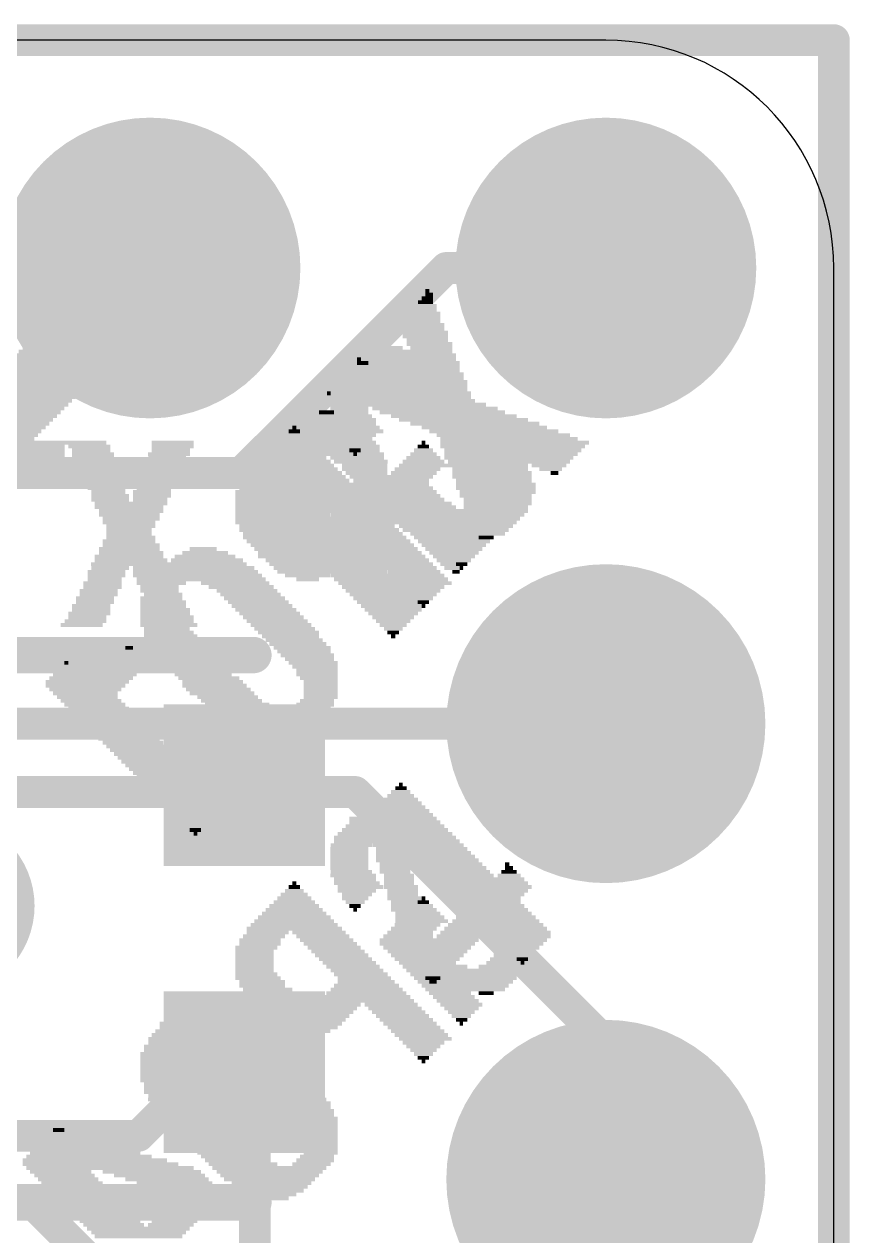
# Model space of a CAD drawing. Extents: x -0.1 to 35.6, y -0.1 to 17.9.
# Drawn here: x 31.05 to 35.65, y 11.12 to 17.87 of the extents above; entities that cross this region are included whole.
import ezdxf

# ---------------------------------------------------------------- set-up
doc = ezdxf.new("R2010")
doc.units = 0
for name, color, linetype in [('1', 12, 'CONTINUOUS'), ('16', 5, 'CONTINUOUS'), ('17', 110, 'CONTINUOUS'), ('20', 53, 'CONTINUOUS'), ('200', 40, 'CONTINUOUS'), ('201', 6, 'CONTINUOUS'), ('21', 40, 'CONTINUOUS')]:
    doc.layers.add(name, color=color, linetype=linetype)

# ---------------------------------------------------------------- blocks, each defined once
blk = doc.blocks.new('ROUNDP')
at = {"const_width": 0.5}
blk.add_lwpolyline([(0, -0.25, 1), (0, 0.25, 1), (0, -0.25)], format="xyb", dxfattribs=at)
blk = doc.blocks.new('RECT')
blk.add_solid([(-0.5, -0.5), (0.5, -0.5), (-0.5, 0.5), (0.5, 0.5)])
blk = doc.blocks.new('PIE')
at = {"const_width": 0.5}
blk.add_lwpolyline([(0, -0.25, 1), (0, 0.25, 1), (0, -0.25)], format="xyb", dxfattribs=at)

msp = doc.modelspace()

# ---------------------------------------------------------------- linework, layer by layer
at = {"layer": '1', "const_width": 0.1778}
for points in [[(35.56, 17.78), (0, 17.78)], [(35.56, 0), (35.56, 17.78)], [(33.401, 16.51), (32.258, 15.367)], [(33.401, 16.51), (34.29, 16.51)], [(27.7168, 15.367), (32.258, 15.367)], [(32.276, 12.027), (32.2392, 11.9902)], [(32.3342, 11.9688), (32.276, 12.027)], [(31.6865, 11.6727), (32.004, 11.9902)], [(32.004, 11.9902), (32.2392, 11.9902)], [(32.3342, 10.4488), (32.3342, 11.9688)], [(30.2373, 11.6727), (31.6865, 11.6727)], [(27.5612, 11.2917), (31.1019, 11.2917)], [(31.1019, 11.2917), (31.6484, 10.7452)]]:
    msp.add_lwpolyline(points, dxfattribs=at)
at = {"layer": '1', "const_width": 0.0889}
for points in [[(35.6044, 17.78, 1), (35.5156, 17.78)], [(35.56, 17.7355, 1), (35.56, 17.8245)], [(33.401, 16.5545, 1), (33.401, 16.4656)], [(33.4324, 16.4786, 1), (33.3696, 16.5414)], [(34.29, 16.4656, 1), (34.29, 16.5545)], [(32.2266, 15.3984, 1), (32.2894, 15.3356)], [(32.258, 15.3226, 1), (32.258, 15.4115)], [(32.3074, 12.0584, 1), (32.2446, 11.9956)], [(32.3074, 11.9956, 1), (32.2446, 12.0584)], [(32.004, 12.0346, 1), (32.004, 11.9458)], [(32.0354, 11.9588, 1), (31.9726, 12.0216)], [(32.2078, 12.0216, 1), (32.2706, 11.9588)], [(32.2392, 11.9458, 1), (32.2392, 12.0346)], [(32.3787, 11.9688, 1), (32.2898, 11.9688)], [(32.3028, 11.9374, 1), (32.3656, 12.0002)], [(31.6865, 11.6283, 1), (31.6865, 11.7172)], [(31.6551, 11.7041, 1), (31.7179, 11.6413)], [(31.1333, 11.3231, 1), (31.0705, 11.2603)], [(31.1019, 11.2473, 1), (31.1019, 11.3361)]]:
    msp.add_lwpolyline(points, format="xyb", dxfattribs=at)
at = {"layer": '16', "const_width": 0.1778}
for points in [[(35.56, 17.78), (0, 17.78)], [(35.56, 0), (35.56, 17.78)], [(30.8864, 16.51), (31.75, 16.51)], [(34.29, 13.97), (25.6416, 13.97)], [(25.7995, 13.589), (32.893, 13.589)], [(32.893, 13.589), (34.29, 12.192)], [(34.29, 11.43), (34.29, 12.192)]]:
    msp.add_lwpolyline(points, dxfattribs=at)
at = {"layer": '16', "const_width": 0.0889}
for points in [[(35.6044, 17.78, 1), (35.5156, 17.78)], [(35.56, 17.7355, 1), (35.56, 17.8245)], [(31.75, 16.4656, 1), (31.75, 16.5545)], [(34.29, 13.9256, 1), (34.29, 14.0145)], [(32.9244, 13.6204, 1), (32.8616, 13.5576)], [(32.893, 13.5446, 1), (32.893, 13.6334)], [(34.3344, 12.192, 1), (34.2456, 12.192)], [(34.2586, 12.1606, 1), (34.3214, 12.2234)], [(34.2456, 11.43, 1), (34.3344, 11.43)]]:
    msp.add_lwpolyline(points, format="xyb", dxfattribs=at)
at = {"layer": '20'}
for p, q in [((34.29, 17.78), (1.27, 17.78)), ((35.56, 1.27), (35.56, 16.51))]:
    msp.add_line(p, q, dxfattribs=at)
msp.add_arc((34.29, 16.51), 1.27, 0, 90, dxfattribs=at)
at = {"layer": '21', "const_width": 0.2032}
for points in [[(28.126, 14.3524), (32.326, 14.3524)], [(32.326, 11.3016), (28.126, 11.3016)]]:
    msp.add_lwpolyline(points, dxfattribs=at)
at = {"layer": '21', "const_width": 0.1016}
for points in [[(32.326, 14.3016, 1), (32.326, 14.4032)], [(32.326, 11.2508, 1), (32.326, 11.3524)]]:
    msp.add_lwpolyline(points, format="xyb", dxfattribs=at)

# ---------------------------------------------------------------- block references
at = {"layer": '1', "xscale": 0.9, "yscale": 0.9, "rotation": 180}
for p in [(32.276, 13.627), (32.276, 12.027)]:
    msp.add_blockref('RECT', p, dxfattribs=at)
at = {"layer": '1'}
msp.add_blockref('PIE', (30.607, 12.954), dxfattribs=at)
at = {"layer": '17'}
for p, xscale, yscale, rotation in [((31.75, 16.51), 1.6764, 1.6764, 90), ((31.75, 16.51), 1.6764, 1.6764, 90), ((34.29, 16.51), 1.6764, 1.6764, 90), ((34.29, 16.51), 1.6764, 1.6764, 90), ((34.29, 13.97), 1.778, 1.778, 180), ((34.29, 13.97), 1.778, 1.778, 180), ((34.29, 11.43), 1.778, 1.778, 180), ((34.29, 11.43), 1.778, 1.778, 180)]:
    msp.add_blockref('ROUNDP', p, dxfattribs=dict(at, xscale=xscale, yscale=yscale, rotation=rotation))
at = {"layer": '200'}
for p, xscale, yscale in [((33.2956, 16.3407), 0.0635, 0.0211), ((33.2956, 16.383), 0.0229, 0.0213), ((33.3058, 16.3618), 0.0432, 0.0211), ((33.274, 16.2772), 0.1473, 0.0211), ((33.2842, 16.2983), 0.127, 0.0211), ((33.2854, 16.3195), 0.0838, 0.0213), ((33.2524, 16.2137), 0.2311, 0.0211), ((33.2626, 16.2348), 0.2108, 0.0211), ((33.274, 16.256), 0.188, 0.0213), ((33.2638, 16.1925), 0.254, 0.0213), ((33.274, 16.1713), 0.2337, 0.0211), ((33.2842, 16.1502), 0.254, 0.0211), ((33.2842, 16.129), 0.254, 0.0213), ((33.307, 16.0867), 0.254, 0.0211), ((33.2956, 16.1078), 0.2311, 0.0211), ((33.3172, 16.0655), 0.2337, 0.0213), ((32.9146, 16.002), 0.0229, 0.0213), ((33.3172, 16.0443), 0.2337, 0.0211), ((33.3375, 16.0232), 0.2337, 0.0211), ((33.3375, 16.002), 0.2337, 0.0213), ((32.9679, 15.9385), 0.2108, 0.0213), ((32.9463, 15.9597), 0.127, 0.0211), ((32.9349, 15.9808), 0.0635, 0.0211), ((33.3591, 15.9808), 0.2311, 0.0211), ((33.3591, 15.9597), 0.2311, 0.0211), ((33.3693, 15.9385), 0.2108, 0.0213), ((32.9997, 15.875), 0.4013, 0.0213), ((32.9883, 15.8962), 0.3378, 0.0211), ((32.9781, 15.9173), 0.2769, 0.0211), ((33.3807, 15.9173), 0.2337, 0.0211), ((33.3807, 15.8962), 0.2337, 0.0211), ((33.401, 15.875), 0.2337, 0.0213), ((32.7457, 15.8115), 0.0203, 0.0213), ((33.1368, 15.8327), 0.762, 0.0211), ((33.0098, 15.8538), 0.4674, 0.0211), ((33.1572, 15.8115), 0.762, 0.0213), ((33.401, 15.8538), 0.2337, 0.0211), ((33.1788, 15.7903), 0.7188, 0.0211), ((33.2219, 15.7692), 0.6782, 0.0211), ((33.274, 15.748), 0.696, 0.0213), ((33.3388, 15.7268), 0.6985, 0.0211), ((32.7343, 15.6633), 0.2972, 0.0211), ((32.7343, 15.6845), 0.2108, 0.0213), ((32.7343, 15.7057), 0.0838, 0.0211), ((33.3794, 15.7057), 0.6985, 0.0211), ((33.4429, 15.6845), 0.6985, 0.0213), ((33.4963, 15.6633), 0.7188, 0.0211), ((32.7444, 15.5998), 0.4445, 0.0211), ((32.7355, 15.621), 0.381, 0.0213), ((32.7343, 15.6422), 0.3378, 0.0211), ((33.5598, 15.6422), 0.7188, 0.0211), ((33.6131, 15.621), 0.6985, 0.0213), ((33.6664, 15.5998), 0.7188, 0.0211), ((31.0515, 15.5363), 0.9093, 0.0211), ((31.877, 15.5363), 0.2337, 0.0211), ((32.7343, 15.5363), 0.5512, 0.0211), ((32.7355, 15.5575), 0.508, 0.0213), ((32.7343, 15.5787), 0.4648, 0.0211), ((33.7185, 15.5787), 0.7417, 0.0211), ((33.782, 15.5363), 0.828, 0.0211), ((33.7503, 15.5575), 0.7645, 0.0213), ((30.9359, 15.5152), 0.6782, 0.0211), ((30.9359, 15.494), 0.6782, 0.0213), ((30.9359, 15.4728), 0.6782, 0.0211), ((31.4122, 15.5152), 0.2337, 0.0211), ((31.4223, 15.494), 0.2134, 0.0213), ((31.4325, 15.4728), 0.2337, 0.0211), ((31.8567, 15.4728), 0.2337, 0.0211), ((31.877, 15.5152), 0.2337, 0.0211), ((31.8668, 15.494), 0.2134, 0.0213), ((32.7241, 15.4728), 0.6579, 0.0211), ((32.7241, 15.494), 0.6121, 0.0213), ((32.7343, 15.5152), 0.5918, 0.0211), ((33.4848, 15.5152), 0.2337, 0.0211), ((33.4963, 15.494), 0.2108, 0.0213), ((33.5064, 15.4728), 0.2311, 0.0211), ((33.8976, 15.5152), 0.5512, 0.0211), ((33.9204, 15.494), 0.4648, 0.0213), ((33.9306, 15.4728), 0.4039, 0.0211), ((30.9359, 15.4517), 0.6782, 0.0211), ((30.9359, 15.4305), 0.6782, 0.0213), ((30.9359, 15.4093), 0.6782, 0.0211), ((30.9359, 15.3882), 0.6782, 0.0211), ((31.4325, 15.4517), 0.2337, 0.0211), ((31.4439, 15.4305), 0.2108, 0.0213), ((31.4541, 15.4093), 0.2311, 0.0211), ((31.4642, 15.3882), 0.2108, 0.0211), ((31.8249, 15.4093), 0.2108, 0.0211), ((31.8249, 15.3882), 0.2108, 0.0211), ((31.8351, 15.4305), 0.2311, 0.0213), ((31.8453, 15.4517), 0.2108, 0.0211), ((32.4383, 15.3882), 0.254, 0.0211), ((32.4587, 15.4093), 0.254, 0.0211), ((32.4815, 15.4305), 0.254, 0.0213), ((32.5018, 15.4517), 0.254, 0.0211), ((32.9044, 15.4517), 0.2972, 0.0211), ((32.9248, 15.4305), 0.2972, 0.0213), ((32.9463, 15.4093), 0.254, 0.0211), ((32.9463, 15.3882), 0.254, 0.0211), ((33.5064, 15.4517), 0.2311, 0.0211), ((33.528, 15.4305), 0.2337, 0.0213), ((33.528, 15.4093), 0.2337, 0.0211), ((33.5394, 15.3882), 0.2108, 0.0211), ((33.9408, 15.4517), 0.3378, 0.0211), ((33.9623, 15.4305), 0.254, 0.0213), ((33.9725, 15.4093), 0.193, 0.0211), ((33.9827, 15.3882), 0.127, 0.0211), ((31.4757, 15.367), 0.2337, 0.0213), ((31.4858, 15.3458), 0.2134, 0.0211), ((31.4858, 15.3247), 0.2134, 0.0211), ((31.8033, 15.367), 0.2134, 0.0213), ((31.8033, 15.3458), 0.2134, 0.0211), ((31.7919, 15.3247), 0.1905, 0.0211), ((32.4066, 15.3247), 0.3175, 0.0211), ((32.4066, 15.3458), 0.2769, 0.0211), ((32.4168, 15.367), 0.2565, 0.0213), ((32.9565, 15.367), 0.2337, 0.0213), ((32.9679, 15.3458), 0.2108, 0.0211), ((32.9781, 15.3247), 0.1905, 0.0211), ((33.5496, 15.367), 0.2311, 0.0213), ((33.5496, 15.3458), 0.2311, 0.0211), ((33.5712, 15.3247), 0.2337, 0.0211), ((34.0042, 15.367), 0.0432, 0.0213), ((31.5074, 15.3035), 0.2108, 0.0213), ((31.5074, 15.2823), 0.2108, 0.0211), ((31.5176, 15.2612), 0.1905, 0.0211), ((31.7614, 15.2612), 0.2108, 0.0211), ((31.7716, 15.2823), 0.1905, 0.0211), ((31.7818, 15.3035), 0.2108, 0.0213), ((32.4066, 15.3035), 0.3581, 0.0213), ((32.4383, 15.2823), 0.3404, 0.0211), ((32.4587, 15.2612), 0.3404, 0.0211), ((32.9781, 15.3035), 0.1905, 0.0213), ((32.9781, 15.2823), 0.1905, 0.0211), ((32.9679, 15.2612), 0.1702, 0.0211), ((33.1788, 15.2612), 0.2108, 0.0211), ((33.18, 15.2823), 0.127, 0.0211), ((33.5712, 15.3035), 0.2337, 0.0213), ((33.5813, 15.2823), 0.254, 0.0211), ((33.5915, 15.2612), 0.2337, 0.0211), ((31.5278, 15.24), 0.2108, 0.0213), ((31.5278, 15.2188), 0.2108, 0.0211), ((31.6446, 15.1977), 0.4039, 0.0211), ((31.7614, 15.24), 0.2108, 0.0213), ((31.7513, 15.2188), 0.1905, 0.0211), ((32.4802, 15.24), 0.3378, 0.0213), ((32.5018, 15.2188), 0.3404, 0.0211), ((32.5234, 15.1977), 0.3378, 0.0211), ((33.1153, 15.1977), 0.5055, 0.0211), ((33.0949, 15.24), 0.4242, 0.0213), ((33.1153, 15.2188), 0.4648, 0.0211), ((33.5915, 15.24), 0.2337, 0.0213), ((33.6131, 15.2188), 0.2311, 0.0211), ((33.6131, 15.1977), 0.2311, 0.0211), ((31.6332, 15.1765), 0.381, 0.0213), ((31.6344, 15.1342), 0.3378, 0.0211), ((31.6446, 15.1553), 0.3581, 0.0211), ((32.5438, 15.1765), 0.3378, 0.0213), ((32.5653, 15.1553), 0.3404, 0.0211), ((32.5869, 15.1342), 0.3378, 0.0211), ((33.1267, 15.1342), 0.6147, 0.0211), ((33.1254, 15.1553), 0.5715, 0.0211), ((33.1153, 15.1765), 0.5512, 0.0213), ((33.6245, 15.1765), 0.254, 0.0213), ((33.6448, 15.1342), 0.254, 0.0211), ((33.6347, 15.1553), 0.2337, 0.0211), ((31.6446, 15.113), 0.3175, 0.0213), ((31.6332, 15.0918), 0.2946, 0.0211), ((31.6433, 15.0707), 0.2743, 0.0211), ((32.6073, 15.113), 0.3378, 0.0213), ((32.7444, 15.0918), 0.5715, 0.0211), ((32.7457, 15.0707), 0.5283, 0.0211), ((33.1267, 15.113), 0.6553, 0.0213), ((33.2842, 15.0918), 0.381, 0.0211), ((33.3172, 15.0707), 0.3607, 0.0211), ((33.6448, 15.113), 0.254, 0.0213), ((33.6448, 15.0918), 0.2134, 0.0211), ((33.6334, 15.0707), 0.1905, 0.0211), ((31.6332, 14.986), 0.2946, 0.0213), ((31.6332, 15.0495), 0.254, 0.0213), ((31.6332, 15.0283), 0.254, 0.0211), ((31.6433, 15.0072), 0.2743, 0.0211), ((32.7457, 15.0495), 0.4877, 0.0213), ((32.7444, 15.0283), 0.4445, 0.0211), ((32.7457, 15.0072), 0.4013, 0.0211), ((32.7457, 14.986), 0.3607, 0.0213), ((33.3375, 15.0495), 0.3607, 0.0213), ((33.3693, 15.0283), 0.3378, 0.0211), ((33.4429, 15.0072), 0.4445, 0.0211), ((33.4442, 14.986), 0.4013, 0.0213), ((33.6232, 15.0495), 0.1702, 0.0213), ((33.6245, 15.0283), 0.127, 0.0211), ((31.6344, 14.9437), 0.3378, 0.0211), ((31.6446, 14.9225), 0.3581, 0.0213), ((31.6446, 14.9648), 0.3175, 0.0211), ((32.7558, 14.9648), 0.3404, 0.0211), ((32.7774, 14.9437), 0.3378, 0.0211), ((32.7978, 14.9225), 0.3378, 0.0213), ((33.4429, 14.9648), 0.3581, 0.0211), ((33.4429, 14.9437), 0.3175, 0.0211), ((33.4442, 14.9225), 0.2743, 0.0213), ((31.6344, 14.859), 0.4242, 0.0213), ((31.6332, 14.9013), 0.381, 0.0211), ((31.6446, 14.8802), 0.4039, 0.0211), ((32.8193, 14.9013), 0.3404, 0.0211), ((32.8409, 14.8802), 0.3378, 0.0211), ((32.8612, 14.859), 0.3378, 0.0213), ((33.4442, 14.9013), 0.2337, 0.0211), ((33.4429, 14.8802), 0.1905, 0.0211), ((33.4429, 14.859), 0.1499, 0.0213), ((31.5074, 14.8167), 0.2108, 0.0211), ((31.5074, 14.7955), 0.2108, 0.0213), ((31.5278, 14.8378), 0.2108, 0.0211), ((31.7614, 14.8378), 0.2108, 0.0211), ((31.7614, 14.8167), 0.2108, 0.0211), ((31.7716, 14.7955), 0.2311, 0.0213), ((32.8828, 14.8378), 0.3404, 0.0211), ((32.9044, 14.8167), 0.3378, 0.0211), ((32.9248, 14.7955), 0.3378, 0.0213), ((33.4442, 14.8378), 0.1067, 0.0211), ((33.4543, 14.8167), 0.0406, 0.0211), ((31.4858, 14.7532), 0.2134, 0.0211), ((31.4858, 14.732), 0.2134, 0.0213), ((31.4973, 14.7743), 0.1905, 0.0211), ((31.7818, 14.7743), 0.2108, 0.0211), ((31.7818, 14.7532), 0.2108, 0.0211), ((31.8033, 14.732), 0.2134, 0.0213), ((32.9463, 14.7743), 0.3404, 0.0211), ((32.9679, 14.7532), 0.3378, 0.0211), ((32.9883, 14.732), 0.3378, 0.0213), ((31.4439, 14.6685), 0.2108, 0.0213), ((31.4439, 14.6473), 0.2108, 0.0211), ((31.4642, 14.7108), 0.2108, 0.0211), ((31.4642, 14.6897), 0.2108, 0.0211), ((31.8033, 14.7108), 0.2134, 0.0211), ((31.8249, 14.6897), 0.2108, 0.0211), ((31.8249, 14.6685), 0.2108, 0.0213), ((31.8351, 14.6473), 0.2311, 0.0211), ((33.0098, 14.7108), 0.3404, 0.0211), ((33.0314, 14.6897), 0.3378, 0.0211), ((33.0517, 14.6685), 0.3378, 0.0213), ((33.0733, 14.6473), 0.3404, 0.0211), ((31.4122, 14.5838), 0.2337, 0.0211), ((31.4223, 14.6262), 0.2134, 0.0211), ((31.4223, 14.605), 0.2134, 0.0213), ((31.8453, 14.6262), 0.2108, 0.0211), ((31.8567, 14.605), 0.2337, 0.0213), ((31.8668, 14.5838), 0.2134, 0.0211), ((33.0949, 14.6262), 0.3378, 0.0211), ((33.1051, 14.605), 0.3175, 0.0213), ((33.1051, 14.5838), 0.2769, 0.0211), ((31.369, 14.5203), 0.2337, 0.0211), ((31.3906, 14.5415), 0.2311, 0.0213), ((31.4008, 14.5627), 0.2108, 0.0211), ((31.877, 14.5627), 0.2337, 0.0211), ((31.877, 14.5415), 0.2337, 0.0213), ((31.8973, 14.5203), 0.2337, 0.0211), ((33.1051, 14.5627), 0.2311, 0.0211), ((33.1051, 14.5415), 0.1905, 0.0213), ((33.1051, 14.5203), 0.1499, 0.0211), ((33.1051, 14.4992), 0.1041, 0.0211), ((33.1051, 14.478), 0.0635, 0.0213), ((33.1051, 14.4568), 0.0229, 0.0211), ((33.147, 13.5678), 0.1473, 0.0211), ((33.147, 13.589), 0.1067, 0.0213), ((33.1483, 13.6102), 0.0635, 0.0211), ((33.147, 13.6313), 0.0203, 0.0211), ((33.147, 13.5043), 0.2743, 0.0211), ((33.147, 13.5255), 0.2337, 0.0213), ((33.1483, 13.5467), 0.1905, 0.0211), ((33.147, 13.4408), 0.4013, 0.0211), ((33.147, 13.462), 0.3607, 0.0213), ((33.1483, 13.4832), 0.3175, 0.0211), ((33.1572, 13.4197), 0.4216, 0.0211), ((33.1889, 13.3773), 0.4445, 0.0211), ((33.1788, 13.3985), 0.4242, 0.0213), ((33.2003, 13.3562), 0.4674, 0.0211), ((33.2219, 13.335), 0.4648, 0.0213), ((33.2321, 13.3138), 0.4851, 0.0211), ((33.2435, 13.2927), 0.508, 0.0211), ((33.2638, 13.2715), 0.508, 0.0213), ((33.0949, 13.2503), 0.1702, 0.0211), ((33.0949, 13.2292), 0.1702, 0.0211), ((33.3693, 13.2503), 0.3378, 0.0211), ((33.3908, 13.2292), 0.3404, 0.0211), ((33.0949, 13.208), 0.1702, 0.0213), ((33.1153, 13.1868), 0.1702, 0.0211), ((33.1153, 13.1657), 0.1702, 0.0211), ((33.4124, 13.208), 0.3378, 0.0213), ((33.4327, 13.1868), 0.3378, 0.0211), ((33.4531, 13.1657), 0.3378, 0.0211), ((33.7401, 13.1868), 0.0229, 0.0211), ((33.7503, 13.1657), 0.0432, 0.0211), ((33.1153, 13.1445), 0.1702, 0.0213), ((33.1368, 13.1233), 0.1676, 0.0211), ((33.1368, 13.1022), 0.1676, 0.0211), ((33.4759, 13.1445), 0.3378, 0.0213), ((33.4963, 13.1233), 0.3378, 0.0211), ((33.5915, 13.1022), 0.4877, 0.0211), ((33.7515, 13.1233), 0.127, 0.0211), ((33.7503, 13.1445), 0.0838, 0.0213), ((33.1368, 13.081), 0.1676, 0.0213), ((33.1483, 13.0598), 0.1905, 0.0211), ((33.1584, 13.0387), 0.1702, 0.0211), ((33.6118, 13.081), 0.4877, 0.0213), ((33.6334, 13.0598), 0.4851, 0.0211), ((33.6334, 13.0387), 0.4445, 0.0211), ((33.1584, 13.0175), 0.1702, 0.0213), ((33.1686, 12.9963), 0.1905, 0.0211), ((33.1788, 12.9752), 0.1702, 0.0211), ((33.6347, 13.0175), 0.4013, 0.0213), ((33.6347, 12.9963), 0.3607, 0.0211), ((33.6448, 12.9752), 0.3404, 0.0211), ((33.1889, 12.9328), 0.1905, 0.0211), ((33.1788, 12.954), 0.1702, 0.0213), ((33.2003, 12.9117), 0.1676, 0.0211), ((33.2003, 12.8905), 0.1676, 0.0213), ((33.6766, 12.8905), 0.4445, 0.0213), ((33.6753, 12.9117), 0.4013, 0.0211), ((33.6664, 12.954), 0.3378, 0.0213), ((33.6766, 12.9328), 0.3581, 0.0211), ((33.2118, 12.8693), 0.1905, 0.0211), ((33.2118, 12.8482), 0.1905, 0.0211), ((33.2219, 12.827), 0.1702, 0.0213), ((33.6766, 12.827), 0.5715, 0.0213), ((33.6766, 12.8482), 0.5309, 0.0211), ((33.6766, 12.8693), 0.4851, 0.0211), ((33.2321, 12.8058), 0.1905, 0.0211), ((33.2321, 12.7847), 0.1905, 0.0211), ((33.3693, 12.7635), 0.4242, 0.0213), ((33.4747, 12.7847), 0.254, 0.0211), ((33.495, 12.8058), 0.254, 0.0211), ((33.8137, 12.8058), 0.3378, 0.0211), ((33.8239, 12.7847), 0.3175, 0.0211), ((33.8252, 12.7635), 0.2743, 0.0213), ((33.3591, 12.7423), 0.4039, 0.0211), ((33.3477, 12.7212), 0.381, 0.0211), ((33.3375, 12.7), 0.3607, 0.0213), ((33.8252, 12.7423), 0.2337, 0.0211), ((33.8239, 12.7212), 0.1905, 0.0211), ((33.8252, 12.7), 0.1473, 0.0213), ((33.3273, 12.6577), 0.2946, 0.0211), ((33.3388, 12.6788), 0.3175, 0.0211), ((33.3273, 12.6365), 0.254, 0.0213), ((33.8239, 12.6788), 0.1041, 0.0211), ((33.8239, 12.6577), 0.0635, 0.0211), ((33.8252, 12.6365), 0.0203, 0.0213), ((33.3273, 12.6153), 0.2134, 0.0211), ((33.3273, 12.5942), 0.1676, 0.0211), ((33.3273, 12.573), 0.127, 0.0213), ((33.3261, 12.5518), 0.0838, 0.0211), ((33.3273, 12.5307), 0.0406, 0.0211)]:
    msp.add_blockref('RECT', p, dxfattribs=dict(at, xscale=xscale, yscale=yscale))
at = {"layer": '201', "rotation": 180}
for p, xscale, yscale in [((31.7614, 16.6793), 0.2108, 0.0211), ((31.7602, 16.6158), 0.3404, 0.0211), ((31.7602, 16.637), 0.2946, 0.0213), ((31.7602, 16.6582), 0.254, 0.0211), ((31.7386, 16.5523), 0.4242, 0.0211), ((31.75, 16.5735), 0.4013, 0.0213), ((31.7602, 16.5947), 0.381, 0.0211), ((31.7068, 16.4888), 0.4877, 0.0211), ((31.7183, 16.51), 0.4648, 0.0213), ((31.7284, 16.5312), 0.4445, 0.0211), ((31.6649, 16.4042), 0.5715, 0.0211), ((31.6751, 16.4253), 0.5512, 0.0211), ((31.6865, 16.4465), 0.5283, 0.0213), ((31.6967, 16.4677), 0.508, 0.0211), ((31.6014, 16.3407), 0.5715, 0.0211), ((31.6217, 16.3618), 0.5715, 0.0211), ((31.6446, 16.383), 0.5715, 0.0213), ((31.5379, 16.2772), 0.5715, 0.0211), ((31.5582, 16.2983), 0.5715, 0.0211), ((31.5811, 16.3195), 0.5715, 0.0213), ((31.4744, 16.2137), 0.5715, 0.0211), ((31.4947, 16.2348), 0.5715, 0.0211), ((31.5176, 16.256), 0.5715, 0.0213), ((31.4109, 16.1502), 0.5715, 0.0211), ((31.4312, 16.1713), 0.5715, 0.0211), ((31.4541, 16.1925), 0.5715, 0.0213), ((31.3271, 16.0655), 0.5715, 0.0213), ((31.3474, 16.0867), 0.5715, 0.0211), ((31.369, 16.1078), 0.574, 0.0211), ((31.3906, 16.129), 0.5715, 0.0213), ((33.0835, 16.0655), 0.1473, 0.0213), ((31.2636, 16.002), 0.5715, 0.0213), ((31.2839, 16.0232), 0.5715, 0.0211), ((31.3042, 16.0443), 0.5715, 0.0211), ((33.0937, 16.002), 0.381, 0.0213), ((33.0937, 16.0232), 0.3404, 0.0211), ((33.0937, 16.0443), 0.254, 0.0211), ((31.2001, 15.9385), 0.5715, 0.0213), ((31.2204, 15.9597), 0.5715, 0.0211), ((31.2407, 15.9808), 0.5715, 0.0211), ((33.1153, 15.9385), 0.5512, 0.0213), ((33.1038, 15.9597), 0.4877, 0.0211), ((33.0937, 15.9808), 0.4674, 0.0211), ((31.1366, 15.875), 0.5715, 0.0213), ((31.1569, 15.8962), 0.5715, 0.0211), ((31.1772, 15.9173), 0.5715, 0.0211), ((33.1153, 15.875), 0.6782, 0.0213), ((33.114, 15.8962), 0.635, 0.0211), ((33.1153, 15.9173), 0.5918, 0.0211), ((31.0731, 15.8115), 0.5715, 0.0213), ((31.0934, 15.8327), 0.5715, 0.0211), ((31.115, 15.8538), 0.569, 0.0211), ((32.8612, 15.8115), 0.2108, 0.0213), ((32.8714, 15.8327), 0.2311, 0.0211), ((32.893, 15.8538), 0.2337, 0.0211), ((33.3058, 15.8538), 0.3378, 0.0211), ((33.3362, 15.8327), 0.3175, 0.0211), ((33.3591, 15.8115), 0.3175, 0.0213), ((31.0401, 15.7692), 0.5512, 0.0211), ((31.0299, 15.748), 0.5309, 0.0213), ((31.0185, 15.7268), 0.508, 0.0211), ((31.0617, 15.7903), 0.5486, 0.0211), ((32.8612, 15.7903), 0.2108, 0.0211), ((32.8612, 15.7692), 0.2108, 0.0211), ((32.8612, 15.748), 0.2108, 0.0213), ((32.8612, 15.7268), 0.2108, 0.0211), ((33.3896, 15.7903), 0.2972, 0.0211), ((33.4112, 15.7692), 0.2946, 0.0211), ((33.4327, 15.748), 0.2972, 0.0213), ((33.4531, 15.7268), 0.2972, 0.0211), ((31.0083, 15.7057), 0.4877, 0.0211), ((30.9982, 15.6845), 0.4674, 0.0213), ((30.9867, 15.6633), 0.4445, 0.0211), ((32.8612, 15.7057), 0.2108, 0.0211), ((32.8828, 15.6633), 0.254, 0.0211), ((32.8714, 15.6845), 0.2311, 0.0213), ((33.4759, 15.7057), 0.2972, 0.0211), ((33.4963, 15.6845), 0.2972, 0.0213), ((33.5166, 15.6633), 0.2972, 0.0211), ((30.9766, 15.6422), 0.4242, 0.0211), ((30.9778, 15.621), 0.381, 0.0213), ((30.9664, 15.5998), 0.3581, 0.0211), ((32.5539, 15.5998), 0.0635, 0.0211), ((32.5539, 15.621), 0.0229, 0.0213), ((32.893, 15.6422), 0.2337, 0.0211), ((32.9032, 15.621), 0.254, 0.0213), ((32.9235, 15.5998), 0.254, 0.0211), ((33.5382, 15.6422), 0.2946, 0.0211), ((33.5598, 15.621), 0.2972, 0.0213), ((33.5801, 15.5998), 0.2972, 0.0211), ((30.9664, 15.5787), 0.3175, 0.0211), ((30.9677, 15.5575), 0.2743, 0.0213), ((30.9664, 15.5363), 0.2311, 0.0211), ((32.5539, 15.5363), 0.1905, 0.0211), ((32.5539, 15.5575), 0.1499, 0.0213), ((32.5539, 15.5787), 0.1041, 0.0211), ((32.9032, 15.5787), 0.2134, 0.0211), ((32.9032, 15.5575), 0.1676, 0.0213), ((32.893, 15.5363), 0.1473, 0.0211), ((33.274, 15.5363), 0.0203, 0.0211), ((33.6017, 15.5787), 0.2946, 0.0211), ((33.6232, 15.5575), 0.2972, 0.0213), ((33.6334, 15.5363), 0.2769, 0.0211), ((32.5539, 15.4728), 0.3175, 0.0211), ((32.5539, 15.494), 0.2769, 0.0213), ((32.5539, 15.5152), 0.2311, 0.0211), ((32.893, 15.5152), 0.1067, 0.0211), ((32.8917, 15.494), 0.0635, 0.0213), ((32.893, 15.4728), 0.0203, 0.0211), ((33.274, 15.4728), 0.1473, 0.0211), ((33.274, 15.494), 0.1067, 0.0213), ((33.2727, 15.5152), 0.0635, 0.0211), ((33.655, 15.5152), 0.2743, 0.0211), ((33.6753, 15.494), 0.2743, 0.0213), ((33.6855, 15.4728), 0.254, 0.0211), ((32.5539, 15.3882), 0.4851, 0.0211), ((32.5539, 15.4093), 0.4445, 0.0211), ((32.5539, 15.4305), 0.4039, 0.0213), ((32.5539, 15.4517), 0.3581, 0.0211), ((33.241, 15.3882), 0.254, 0.0211), ((33.274, 15.4093), 0.2743, 0.0211), ((33.274, 15.4305), 0.2337, 0.0213), ((33.2727, 15.4517), 0.1905, 0.0211), ((33.7083, 15.4517), 0.254, 0.0211), ((33.7287, 15.4305), 0.254, 0.0213), ((33.7287, 15.4093), 0.254, 0.0211), ((33.7401, 15.3882), 0.2311, 0.0211), ((32.385, 15.3247), 0.2337, 0.0211), ((32.5539, 15.367), 0.5309, 0.0213), ((32.4053, 15.3458), 0.2337, 0.0211), ((32.6911, 15.3458), 0.2972, 0.0211), ((32.7127, 15.3247), 0.2946, 0.0211), ((33.1775, 15.3247), 0.254, 0.0211), ((33.2003, 15.3458), 0.254, 0.0211), ((33.2207, 15.367), 0.254, 0.0213), ((33.7604, 15.367), 0.2311, 0.0213), ((33.7604, 15.3458), 0.2311, 0.0211), ((33.7706, 15.3247), 0.2108, 0.0211), ((32.3418, 15.2612), 0.2337, 0.0211), ((32.3634, 15.3035), 0.2311, 0.0213), ((32.3634, 15.2823), 0.2311, 0.0211), ((32.7343, 15.3035), 0.2972, 0.0213), ((32.7546, 15.2823), 0.2972, 0.0211), ((32.7762, 15.2612), 0.2946, 0.0211), ((33.1673, 15.3035), 0.2743, 0.0213), ((33.1788, 15.2823), 0.2972, 0.0211), ((33.1991, 15.2612), 0.2972, 0.0211), ((33.782, 15.3035), 0.2337, 0.0213), ((33.782, 15.2823), 0.2337, 0.0211), ((33.782, 15.2612), 0.2337, 0.0211), ((32.3317, 15.24), 0.2134, 0.0213), ((32.3317, 15.2188), 0.2134, 0.0211), ((32.3317, 15.1977), 0.2134, 0.0211), ((32.7978, 15.24), 0.2972, 0.0213), ((32.8181, 15.2188), 0.2972, 0.0211), ((32.8397, 15.1977), 0.2946, 0.0211), ((33.2207, 15.24), 0.2946, 0.0213), ((33.2422, 15.2188), 0.2972, 0.0211), ((33.2727, 15.1977), 0.3175, 0.0211), ((33.7604, 15.1977), 0.2311, 0.0211), ((33.7706, 15.24), 0.2108, 0.0213), ((33.7706, 15.2188), 0.2108, 0.0211), ((32.3317, 15.1765), 0.2134, 0.0213), ((32.3317, 15.1553), 0.2134, 0.0211), ((32.3317, 15.1342), 0.2134, 0.0211), ((32.8612, 15.1765), 0.2972, 0.0213), ((32.8816, 15.1553), 0.2972, 0.0211), ((32.9032, 15.1342), 0.2946, 0.0211), ((33.2956, 15.1765), 0.3175, 0.0213), ((33.3375, 15.1553), 0.3607, 0.0211), ((33.5064, 15.1342), 0.6579, 0.0211), ((33.7185, 15.1553), 0.2743, 0.0211), ((33.7401, 15.1765), 0.2311, 0.0213), ((32.3418, 15.113), 0.2337, 0.0213), ((32.352, 15.0918), 0.254, 0.0211), ((32.3748, 15.0707), 0.254, 0.0211), ((32.9248, 15.113), 0.2972, 0.0213), ((32.9451, 15.0918), 0.2972, 0.0211), ((32.9552, 15.0707), 0.3175, 0.0211), ((33.5064, 15.113), 0.6121, 0.0213), ((33.5064, 15.0918), 0.5715, 0.0211), ((33.5064, 15.0707), 0.5309, 0.0211), ((32.3748, 15.0495), 0.254, 0.0213), ((32.4053, 15.0283), 0.2743, 0.0211), ((32.4168, 15.0072), 0.2972, 0.0211), ((32.4472, 14.986), 0.3175, 0.0213), ((32.9565, 14.986), 0.4877, 0.0213), ((32.9552, 15.0072), 0.4445, 0.0211), ((32.9565, 15.0283), 0.4013, 0.0211), ((32.9565, 15.0495), 0.3607, 0.0213), ((33.5064, 15.0495), 0.4851, 0.0213), ((33.5064, 15.0283), 0.4445, 0.0211), ((33.4213, 15.0072), 0.2337, 0.0211), ((33.4429, 14.986), 0.2311, 0.0213), ((33.6232, 15.0072), 0.0838, 0.0211), ((32.0573, 14.9225), 0.254, 0.0213), ((32.0459, 14.9437), 0.1499, 0.0211), ((32.766, 14.9648), 0.9093, 0.0211), ((32.6276, 14.9437), 0.5918, 0.0211), ((32.6276, 14.9225), 0.5512, 0.0213), ((33.0937, 14.9437), 0.2946, 0.0211), ((33.1153, 14.9225), 0.2972, 0.0213), ((33.4645, 14.9648), 0.2337, 0.0211), ((33.4848, 14.9437), 0.2337, 0.0211), ((33.4861, 14.9225), 0.1905, 0.0213), ((32.0662, 14.859), 0.4445, 0.0213), ((32.0675, 14.8802), 0.4013, 0.0211), ((32.0561, 14.9013), 0.3378, 0.0211), ((32.6174, 14.9013), 0.5309, 0.0211), ((32.6276, 14.8802), 0.4648, 0.0211), ((32.6276, 14.859), 0.4242, 0.0213), ((33.1356, 14.9013), 0.2972, 0.0211), ((33.1572, 14.8802), 0.2946, 0.0211), ((33.1788, 14.859), 0.2972, 0.0213), ((33.4848, 14.9013), 0.1473, 0.0211), ((33.4848, 14.8802), 0.1067, 0.0211), ((33.4861, 14.859), 0.0635, 0.0213), ((32.0777, 14.7955), 0.5944, 0.0213), ((32.0675, 14.8378), 0.5283, 0.0211), ((32.0777, 14.8167), 0.5486, 0.0211), ((32.6288, 14.8378), 0.381, 0.0211), ((32.6276, 14.8167), 0.3378, 0.0211), ((32.6288, 14.7955), 0.254, 0.0213), ((33.1991, 14.8378), 0.2972, 0.0211), ((33.2207, 14.8167), 0.2946, 0.0211), ((33.2422, 14.7955), 0.2972, 0.0213), ((33.4848, 14.8378), 0.0203, 0.0211), ((31.8453, 14.7532), 0.2108, 0.0211), ((31.8237, 14.732), 0.1676, 0.0213), ((32.0777, 14.7743), 0.635, 0.0211), ((32.225, 14.7532), 0.381, 0.0211), ((32.258, 14.732), 0.3607, 0.0213), ((32.6288, 14.7743), 0.127, 0.0211), ((33.2626, 14.7743), 0.2972, 0.0211), ((33.2842, 14.7532), 0.2946, 0.0211), ((33.274, 14.732), 0.2337, 0.0213), ((31.7919, 14.6685), 0.1905, 0.0213), ((31.7919, 14.6473), 0.1905, 0.0211), ((31.8122, 14.7108), 0.1905, 0.0211), ((31.8021, 14.6897), 0.1702, 0.0211), ((32.2898, 14.7108), 0.3378, 0.0211), ((32.3101, 14.6897), 0.3378, 0.0211), ((32.3317, 14.6685), 0.3404, 0.0213), ((32.3533, 14.6473), 0.3378, 0.0211), ((33.2727, 14.7108), 0.1905, 0.0211), ((33.274, 14.6897), 0.1473, 0.0211), ((33.274, 14.6685), 0.1067, 0.0213), ((33.2727, 14.6473), 0.0635, 0.0211), ((31.7919, 14.6262), 0.1905, 0.0211), ((31.7919, 14.605), 0.1905, 0.0213), ((31.8021, 14.5838), 0.2108, 0.0211), ((32.3736, 14.6262), 0.3378, 0.0211), ((32.3952, 14.605), 0.3404, 0.0213), ((32.4168, 14.5838), 0.3378, 0.0211), ((33.274, 14.6262), 0.0203, 0.0211), ((31.8135, 14.5627), 0.2337, 0.0211), ((31.8135, 14.5415), 0.2337, 0.0213), ((31.8237, 14.5203), 0.254, 0.0211), ((32.4371, 14.5627), 0.3378, 0.0211), ((32.4587, 14.5415), 0.3404, 0.0213), ((32.4802, 14.5203), 0.3378, 0.0211), ((31.844, 14.4992), 0.254, 0.0211), ((31.8554, 14.478), 0.2769, 0.0213), ((31.8656, 14.4568), 0.2972, 0.0211), ((32.5006, 14.4992), 0.3378, 0.0211), ((32.5222, 14.478), 0.3404, 0.0213), ((32.5336, 14.4568), 0.3175, 0.0211), ((31.6344, 14.3933), 0.0432, 0.0211), ((31.8986, 14.4145), 0.3175, 0.0213), ((31.8872, 14.4357), 0.2946, 0.0211), ((31.9088, 14.3933), 0.2972, 0.0211), ((32.5539, 14.4357), 0.3175, 0.0211), ((32.5742, 14.4145), 0.3175, 0.0213), ((32.5971, 14.3933), 0.3175, 0.0211), ((31.2839, 14.3087), 0.0229, 0.0211), ((31.623, 14.3087), 0.2337, 0.0211), ((31.6332, 14.3298), 0.1676, 0.0211), ((31.6332, 14.351), 0.127, 0.0213), ((31.6332, 14.3722), 0.0864, 0.0211), ((31.9291, 14.3722), 0.2972, 0.0211), ((31.9621, 14.3298), 0.3175, 0.0211), ((31.9507, 14.351), 0.2946, 0.0213), ((31.9824, 14.3087), 0.3175, 0.0211), ((32.6073, 14.3722), 0.2972, 0.0211), ((32.6276, 14.351), 0.2972, 0.0213), ((32.639, 14.3298), 0.2743, 0.0211), ((32.6593, 14.3087), 0.2743, 0.0211), ((31.4427, 14.2452), 0.4674, 0.0211), ((31.4642, 14.2663), 0.4648, 0.0211), ((31.3055, 14.2875), 0.1067, 0.0213), ((31.59, 14.2875), 0.254, 0.0213), ((32.0027, 14.2875), 0.3175, 0.0213), ((32.0256, 14.2663), 0.3175, 0.0211), ((32.0459, 14.2452), 0.3175, 0.0211), ((32.6695, 14.2875), 0.254, 0.0213), ((32.6809, 14.2663), 0.2311, 0.0211), ((32.6809, 14.2452), 0.2311, 0.0211), ((31.4008, 14.2028), 0.4648, 0.0211), ((31.3906, 14.1817), 0.4445, 0.0211), ((31.4223, 14.224), 0.4674, 0.0213), ((32.0777, 14.224), 0.3404, 0.0213), ((32.0993, 14.2028), 0.3378, 0.0211), ((32.1094, 14.1817), 0.3581, 0.0211), ((32.6911, 14.224), 0.2108, 0.0213), ((32.7012, 14.2028), 0.1905, 0.0211), ((32.7012, 14.1817), 0.1905, 0.0211), ((31.3893, 14.1605), 0.4013, 0.0213), ((31.3893, 14.1393), 0.3607, 0.0211), ((31.4008, 14.1182), 0.3378, 0.0211), ((32.131, 14.1605), 0.3607, 0.0213), ((32.1513, 14.1393), 0.3607, 0.0211), ((32.1831, 14.1182), 0.3378, 0.0211), ((32.7012, 14.1605), 0.1905, 0.0213), ((32.7012, 14.1393), 0.1905, 0.0211), ((32.7012, 14.1182), 0.1905, 0.0211), ((31.4211, 14.097), 0.3378, 0.0213), ((31.4427, 14.0758), 0.3404, 0.0211), ((31.4642, 14.0547), 0.3378, 0.0211), ((32.2047, 14.097), 0.3404, 0.0213), ((32.2364, 14.0758), 0.3581, 0.0211), ((32.2682, 14.0547), 0.381, 0.0211), ((32.6492, 14.0547), 0.2134, 0.0211), ((32.6707, 14.0758), 0.2108, 0.0211), ((32.6809, 14.097), 0.1905, 0.0213), ((31.4858, 14.0335), 0.3404, 0.0213), ((31.5062, 14.0123), 0.3404, 0.0211), ((31.5278, 13.9912), 0.3378, 0.0211), ((31.5481, 13.97), 0.3378, 0.0213), ((32.4155, 14.0335), 0.635, 0.0213), ((32.4168, 14.0123), 0.5918, 0.0211), ((32.4168, 13.9912), 0.5512, 0.0211), ((32.4155, 13.97), 0.508, 0.0213), ((31.5697, 13.9488), 0.3404, 0.0211), ((31.5913, 13.9277), 0.3378, 0.0211), ((31.6116, 13.9065), 0.3378, 0.0213), ((32.4269, 13.9488), 0.4445, 0.0211), ((32.4269, 13.9277), 0.4039, 0.0211), ((32.4371, 13.9065), 0.3378, 0.0213), ((31.6332, 13.8853), 0.3404, 0.0211), ((31.6547, 13.8642), 0.3378, 0.0211), ((31.6751, 13.843), 0.3378, 0.0213), ((32.4383, 13.8853), 0.254, 0.0211), ((32.4371, 13.8642), 0.1702, 0.0211), ((31.6967, 13.8218), 0.3404, 0.0211), ((31.7183, 13.8007), 0.3378, 0.0211), ((31.7386, 13.7795), 0.3378, 0.0213), ((31.7602, 13.7583), 0.3404, 0.0211), ((31.7818, 13.7372), 0.3378, 0.0211), ((31.8021, 13.716), 0.3378, 0.0213), ((31.8249, 13.6948), 0.3378, 0.0211), ((31.8453, 13.6737), 0.3378, 0.0211), ((31.8656, 13.6525), 0.3378, 0.0213), ((31.8872, 13.6313), 0.3404, 0.0211), ((31.9088, 13.6102), 0.3378, 0.0211), ((31.9291, 13.589), 0.3378, 0.0213), ((31.9507, 13.5678), 0.3404, 0.0211), ((31.9723, 13.5467), 0.3378, 0.0211), ((31.9926, 13.5255), 0.3378, 0.0213), ((32.0142, 13.5043), 0.3404, 0.0211), ((33.0937, 13.5043), 0.254, 0.0211), ((33.0835, 13.5255), 0.1473, 0.0213), ((32.004, 13.4832), 0.2743, 0.0211), ((32.004, 13.462), 0.2337, 0.0213), ((32.0027, 13.4408), 0.1905, 0.0211), ((33.0937, 13.4408), 0.4674, 0.0211), ((33.0937, 13.462), 0.381, 0.0213), ((33.0937, 13.4832), 0.3404, 0.0211), ((32.004, 13.4197), 0.1473, 0.0211), ((32.004, 13.3985), 0.1067, 0.0213), ((32.0027, 13.3773), 0.0635, 0.0211), ((33.1153, 13.3773), 0.5918, 0.0211), ((33.1153, 13.3985), 0.5512, 0.0213), ((33.1038, 13.4197), 0.4877, 0.0211), ((32.004, 13.3562), 0.0203, 0.0211), ((33.1153, 13.335), 0.6782, 0.0213), ((32.893, 13.3138), 0.2337, 0.0211), ((33.114, 13.3562), 0.635, 0.0211), ((33.3058, 13.3138), 0.3378, 0.0211), ((32.8612, 13.2715), 0.2108, 0.0213), ((32.8612, 13.2503), 0.2108, 0.0211), ((32.8612, 13.2292), 0.2108, 0.0211), ((32.8714, 13.2927), 0.2311, 0.0211), ((33.3362, 13.2927), 0.3175, 0.0211), ((33.3591, 13.2715), 0.3175, 0.0213), ((33.3896, 13.2503), 0.2972, 0.0211), ((33.4112, 13.2292), 0.2946, 0.0211), ((32.8612, 13.208), 0.2108, 0.0213), ((32.8612, 13.1868), 0.2108, 0.0211), ((32.8612, 13.1657), 0.2108, 0.0211), ((33.4327, 13.208), 0.2972, 0.0213), ((33.4531, 13.1868), 0.2972, 0.0211), ((33.4759, 13.1657), 0.2972, 0.0211), ((32.8828, 13.1233), 0.254, 0.0211), ((32.8714, 13.1445), 0.2311, 0.0213), ((32.893, 13.1022), 0.2337, 0.0211), ((33.4963, 13.1445), 0.2972, 0.0213), ((33.5166, 13.1233), 0.2972, 0.0211), ((33.5382, 13.1022), 0.2946, 0.0211), ((32.5539, 13.0387), 0.1041, 0.0211), ((32.5539, 13.0598), 0.0635, 0.0211), ((32.5539, 13.081), 0.0229, 0.0213), ((32.9032, 13.081), 0.254, 0.0213), ((32.9235, 13.0598), 0.254, 0.0211), ((32.9032, 13.0387), 0.2134, 0.0211), ((33.5598, 13.081), 0.2972, 0.0213), ((33.5801, 13.0598), 0.2972, 0.0211), ((33.6017, 13.0387), 0.2946, 0.0211), ((32.5539, 12.9752), 0.2311, 0.0211), ((32.5539, 12.9963), 0.1905, 0.0211), ((32.5539, 13.0175), 0.1499, 0.0213), ((32.9032, 13.0175), 0.1676, 0.0213), ((32.893, 12.9963), 0.1473, 0.0211), ((32.893, 12.9752), 0.1067, 0.0211), ((33.2727, 12.9752), 0.0635, 0.0211), ((33.274, 12.9963), 0.0203, 0.0211), ((33.6232, 13.0175), 0.2972, 0.0213), ((33.6334, 12.9963), 0.2769, 0.0211), ((33.655, 12.9752), 0.2743, 0.0211), ((32.5539, 12.8905), 0.4039, 0.0213), ((32.5539, 12.9117), 0.3581, 0.0211), ((32.5539, 12.9328), 0.3175, 0.0211), ((32.5539, 12.954), 0.2769, 0.0213), ((32.8917, 12.954), 0.0635, 0.0213), ((32.893, 12.9328), 0.0203, 0.0211), ((33.274, 12.8905), 0.2337, 0.0213), ((33.2727, 12.9117), 0.1905, 0.0211), ((33.274, 12.9328), 0.1473, 0.0211), ((33.274, 12.954), 0.1067, 0.0213), ((33.6753, 12.954), 0.2743, 0.0213), ((33.6855, 12.9328), 0.254, 0.0211), ((33.7083, 12.9117), 0.254, 0.0211), ((33.7287, 12.8905), 0.254, 0.0213), ((32.5539, 12.827), 0.5309, 0.0213), ((32.5539, 12.8482), 0.4851, 0.0211), ((32.5539, 12.8693), 0.4445, 0.0211), ((33.2207, 12.827), 0.254, 0.0213), ((33.241, 12.8482), 0.254, 0.0211), ((33.274, 12.8693), 0.2743, 0.0211), ((33.7287, 12.8693), 0.254, 0.0211), ((33.7401, 12.8482), 0.2311, 0.0211), ((33.7604, 12.827), 0.2311, 0.0213), ((32.3634, 12.7635), 0.2311, 0.0213), ((32.385, 12.7847), 0.2337, 0.0211), ((32.4053, 12.8058), 0.2337, 0.0211), ((32.6911, 12.8058), 0.2972, 0.0211), ((32.7127, 12.7847), 0.2946, 0.0211), ((32.7343, 12.7635), 0.2972, 0.0213), ((33.1673, 12.7635), 0.2743, 0.0213), ((33.1775, 12.7847), 0.254, 0.0211), ((33.2003, 12.8058), 0.254, 0.0211), ((33.7604, 12.8058), 0.2311, 0.0211), ((33.782, 12.7635), 0.2337, 0.0213), ((33.7706, 12.7847), 0.2108, 0.0211), ((32.3418, 12.7212), 0.2337, 0.0211), ((32.3317, 12.7), 0.2134, 0.0213), ((32.3634, 12.7423), 0.2311, 0.0211), ((32.7546, 12.7423), 0.2972, 0.0211), ((32.7762, 12.7212), 0.2946, 0.0211), ((32.7978, 12.7), 0.2972, 0.0213), ((33.1788, 12.7423), 0.2972, 0.0211), ((33.1991, 12.7212), 0.2972, 0.0211), ((33.2207, 12.7), 0.2946, 0.0213), ((33.782, 12.7423), 0.2337, 0.0211), ((33.782, 12.7212), 0.2337, 0.0211), ((33.7706, 12.7), 0.2108, 0.0213), ((32.3317, 12.6788), 0.2134, 0.0211), ((32.3317, 12.6577), 0.2134, 0.0211), ((32.3317, 12.6365), 0.2134, 0.0213), ((32.8181, 12.6788), 0.2972, 0.0211), ((32.8397, 12.6577), 0.2946, 0.0211), ((32.8612, 12.6365), 0.2972, 0.0213), ((33.2422, 12.6788), 0.2972, 0.0211), ((33.2727, 12.6577), 0.3175, 0.0211), ((33.2956, 12.6365), 0.3175, 0.0213), ((33.7401, 12.6365), 0.2311, 0.0213), ((33.7604, 12.6577), 0.2311, 0.0211), ((33.7706, 12.6788), 0.2108, 0.0211), ((32.3418, 12.573), 0.2337, 0.0213), ((32.3317, 12.6153), 0.2134, 0.0211), ((32.3317, 12.5942), 0.2134, 0.0211), ((32.352, 12.5518), 0.254, 0.0211), ((32.8816, 12.6153), 0.2972, 0.0211), ((32.9032, 12.5942), 0.2946, 0.0211), ((32.9248, 12.573), 0.2972, 0.0213), ((32.9451, 12.5518), 0.2972, 0.0211), ((33.3375, 12.6153), 0.3607, 0.0211), ((33.5064, 12.5942), 0.6579, 0.0211), ((33.5064, 12.573), 0.6121, 0.0213), ((33.5064, 12.5518), 0.5715, 0.0211), ((33.7185, 12.6153), 0.2743, 0.0211), ((32.3748, 12.5307), 0.254, 0.0211), ((32.3748, 12.5095), 0.254, 0.0213), ((32.4053, 12.4883), 0.2743, 0.0211), ((32.9565, 12.4883), 0.4013, 0.0211), ((32.9565, 12.5095), 0.3607, 0.0213), ((32.9552, 12.5307), 0.3175, 0.0211), ((33.5064, 12.5307), 0.5309, 0.0211), ((33.5064, 12.5095), 0.4851, 0.0213), ((33.5064, 12.4883), 0.4445, 0.0211), ((32.4168, 12.4672), 0.2972, 0.0211), ((32.4472, 12.446), 0.3175, 0.0213), ((32.766, 12.4248), 0.9093, 0.0211), ((32.9565, 12.446), 0.4877, 0.0213), ((32.9552, 12.4672), 0.4445, 0.0211), ((33.4213, 12.4672), 0.2337, 0.0211), ((33.4429, 12.446), 0.2311, 0.0213), ((33.4645, 12.4248), 0.2337, 0.0211), ((33.6232, 12.4672), 0.0838, 0.0211), ((32.0561, 12.3613), 0.3378, 0.0211), ((32.0573, 12.3825), 0.254, 0.0213), ((32.0459, 12.4037), 0.1499, 0.0211), ((32.6276, 12.4037), 0.5918, 0.0211), ((32.6276, 12.3825), 0.5512, 0.0213), ((32.6174, 12.3613), 0.5309, 0.0211), ((33.0937, 12.4037), 0.2946, 0.0211), ((33.1153, 12.3825), 0.2972, 0.0213), ((33.1356, 12.3613), 0.2972, 0.0211), ((33.4848, 12.4037), 0.2337, 0.0211), ((33.4861, 12.3825), 0.1905, 0.0213), ((33.4848, 12.3613), 0.1473, 0.0211), ((32.0675, 12.2978), 0.5283, 0.0211), ((32.0662, 12.319), 0.4445, 0.0213), ((32.0675, 12.3402), 0.4013, 0.0211), ((32.6276, 12.3402), 0.4648, 0.0211), ((32.6276, 12.319), 0.4242, 0.0213), ((32.6288, 12.2978), 0.381, 0.0211), ((33.1572, 12.3402), 0.2946, 0.0211), ((33.1788, 12.319), 0.2972, 0.0213), ((33.1991, 12.2978), 0.2972, 0.0211), ((33.4848, 12.3402), 0.1067, 0.0211), ((33.4861, 12.319), 0.0635, 0.0213), ((33.4848, 12.2978), 0.0203, 0.0211), ((32.0777, 12.2343), 0.635, 0.0211), ((32.0777, 12.2555), 0.5944, 0.0213), ((32.0777, 12.2767), 0.5486, 0.0211), ((32.6276, 12.2767), 0.3378, 0.0211), ((32.6288, 12.2555), 0.254, 0.0213), ((32.6288, 12.2343), 0.127, 0.0211), ((33.2207, 12.2767), 0.2946, 0.0211), ((33.2422, 12.2555), 0.2972, 0.0213), ((33.2626, 12.2343), 0.2972, 0.0211), ((31.8122, 12.1708), 0.1905, 0.0211), ((31.8021, 12.1497), 0.1702, 0.0211), ((31.8453, 12.2132), 0.2108, 0.0211), ((31.8237, 12.192), 0.1676, 0.0213), ((32.225, 12.2132), 0.381, 0.0211), ((32.258, 12.192), 0.3607, 0.0213), ((32.2898, 12.1708), 0.3378, 0.0211), ((32.3101, 12.1497), 0.3378, 0.0211), ((33.2842, 12.2132), 0.2946, 0.0211), ((33.274, 12.192), 0.2337, 0.0213), ((33.2727, 12.1708), 0.1905, 0.0211), ((33.274, 12.1497), 0.1473, 0.0211), ((31.7919, 12.1285), 0.1905, 0.0213), ((31.7919, 12.1073), 0.1905, 0.0211), ((31.7919, 12.0862), 0.1905, 0.0211), ((32.3317, 12.1285), 0.3404, 0.0213), ((32.3533, 12.1073), 0.3378, 0.0211), ((32.3736, 12.0862), 0.3378, 0.0211), ((33.274, 12.1285), 0.1067, 0.0213), ((33.2727, 12.1073), 0.0635, 0.0211), ((33.274, 12.0862), 0.0203, 0.0211), ((31.7919, 12.065), 0.1905, 0.0213), ((31.8021, 12.0438), 0.2108, 0.0211), ((31.8135, 12.0227), 0.2337, 0.0211), ((32.3952, 12.065), 0.3404, 0.0213), ((32.4168, 12.0438), 0.3378, 0.0211), ((32.4371, 12.0227), 0.3378, 0.0211), ((31.8135, 12.0015), 0.2337, 0.0213), ((31.8237, 11.9803), 0.254, 0.0211), ((31.844, 11.9592), 0.254, 0.0211), ((32.4587, 12.0015), 0.3404, 0.0213), ((32.4802, 11.9803), 0.3378, 0.0211), ((32.5006, 11.9592), 0.3378, 0.0211), ((31.8554, 11.938), 0.2769, 0.0213), ((31.8656, 11.9168), 0.2972, 0.0211), ((31.8872, 11.8957), 0.2946, 0.0211), ((32.5222, 11.938), 0.3404, 0.0213), ((32.5336, 11.9168), 0.3175, 0.0211), ((32.5539, 11.8957), 0.3175, 0.0211), ((31.8986, 11.8745), 0.3175, 0.0213), ((31.9088, 11.8533), 0.2972, 0.0211), ((31.9291, 11.8322), 0.2972, 0.0211), ((31.9507, 11.811), 0.2946, 0.0213), ((32.5742, 11.8745), 0.3175, 0.0213), ((32.5971, 11.8533), 0.3175, 0.0211), ((32.6073, 11.8322), 0.2972, 0.0211), ((32.6276, 11.811), 0.2972, 0.0213), ((31.9621, 11.7898), 0.3175, 0.0211), ((31.9824, 11.7687), 0.3175, 0.0211), ((32.0027, 11.7475), 0.3175, 0.0213), ((32.639, 11.7898), 0.2743, 0.0211), ((32.6593, 11.7687), 0.2743, 0.0211), ((32.6695, 11.7475), 0.254, 0.0213), ((31.2623, 11.684), 0.1473, 0.0213), ((31.2407, 11.7052), 0.0635, 0.0211), ((32.0256, 11.7263), 0.3175, 0.0211), ((32.0459, 11.7052), 0.3175, 0.0211), ((32.0777, 11.684), 0.3404, 0.0213), ((32.6809, 11.7263), 0.2311, 0.0211), ((32.6809, 11.7052), 0.2311, 0.0211), ((32.6911, 11.684), 0.2108, 0.0213), ((31.3373, 11.6205), 0.4242, 0.0213), ((31.3157, 11.6417), 0.3404, 0.0211), ((31.2839, 11.6628), 0.2311, 0.0211), ((32.0993, 11.6628), 0.3378, 0.0211), ((32.1094, 11.6417), 0.3581, 0.0211), ((32.131, 11.6205), 0.3607, 0.0213), ((32.7012, 11.6628), 0.1905, 0.0211), ((32.7012, 11.6417), 0.1905, 0.0211), ((32.7012, 11.6205), 0.1905, 0.0213), ((31.4109, 11.557), 0.6985, 0.0213), ((31.3893, 11.5782), 0.6147, 0.0211), ((31.369, 11.5993), 0.5283, 0.0211), ((32.1513, 11.5993), 0.3607, 0.0211), ((32.1831, 11.5782), 0.3378, 0.0211), ((32.2047, 11.557), 0.3404, 0.0213), ((32.6809, 11.557), 0.1905, 0.0213), ((32.7012, 11.5993), 0.1905, 0.0211), ((32.7012, 11.5782), 0.1905, 0.0211), ((31.4744, 11.5147), 0.8661, 0.0211), ((31.4427, 11.5358), 0.8026, 0.0211), ((31.5278, 11.4935), 0.9322, 0.0213), ((31.2522, 11.4723), 0.3404, 0.0211), ((31.7602, 11.4723), 0.5486, 0.0211), ((32.2364, 11.5358), 0.3581, 0.0211), ((32.2682, 11.5147), 0.381, 0.0211), ((32.4155, 11.4935), 0.635, 0.0213), ((32.4168, 11.4723), 0.5918, 0.0211), ((32.6492, 11.5147), 0.2134, 0.0211), ((32.6707, 11.5358), 0.2108, 0.0211), ((31.2738, 11.4512), 0.3378, 0.0211), ((31.2941, 11.43), 0.3378, 0.0213), ((31.3157, 11.4088), 0.3404, 0.0211), ((31.8033, 11.4512), 0.508, 0.0211), ((31.8453, 11.43), 0.4648, 0.0213), ((31.8872, 11.4088), 0.4216, 0.0211), ((32.4168, 11.4512), 0.5512, 0.0211), ((32.4155, 11.43), 0.508, 0.0213), ((32.4269, 11.4088), 0.4445, 0.0211), ((31.3373, 11.3877), 0.3378, 0.0211), ((31.3576, 11.3665), 0.3378, 0.0213), ((31.3792, 11.3453), 0.3404, 0.0211), ((31.9303, 11.3877), 0.381, 0.0211), ((31.9723, 11.3665), 0.3378, 0.0213), ((32.0142, 11.3453), 0.2946, 0.0211), ((32.4269, 11.3877), 0.4039, 0.0211), ((32.4371, 11.3665), 0.3378, 0.0213), ((32.4383, 11.3453), 0.254, 0.0211), ((31.4008, 11.3242), 0.3378, 0.0211), ((31.4211, 11.303), 0.3378, 0.0213), ((31.4427, 11.2818), 0.3404, 0.0211), ((31.971, 11.2818), 0.254, 0.0211), ((31.9938, 11.303), 0.254, 0.0213), ((32.0142, 11.3242), 0.254, 0.0211), ((32.4371, 11.3242), 0.1702, 0.0211), ((31.4642, 11.2607), 0.3378, 0.0211), ((31.4858, 11.2395), 0.3404, 0.0213), ((31.5062, 11.2183), 0.3404, 0.0211), ((31.9075, 11.2183), 0.254, 0.0211), ((31.9303, 11.2395), 0.254, 0.0213), ((31.9507, 11.2607), 0.254, 0.0211), ((31.5278, 11.1972), 0.3378, 0.0211), ((31.5481, 11.176), 0.3378, 0.0213), ((31.6852, 11.1548), 0.5715, 0.0211), ((31.6865, 11.1337), 0.5283, 0.0211), ((31.8668, 11.176), 0.254, 0.0213), ((31.8872, 11.1972), 0.254, 0.0211), ((31.6865, 11.1125), 0.4877, 0.0213)]:
    msp.add_blockref('RECT', p, dxfattribs=dict(at, xscale=xscale, yscale=yscale))

doc.saveas('drawing.dxf')
